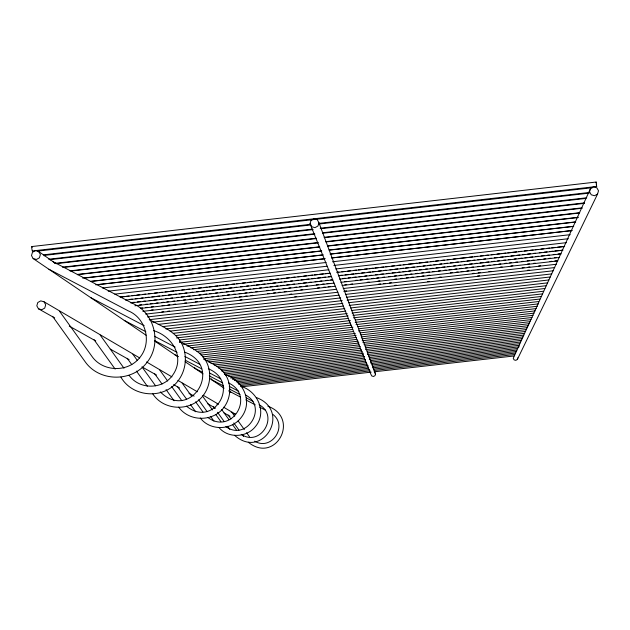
<?xml version="1.0" encoding="UTF-8"?>
<svg xmlns="http://www.w3.org/2000/svg" width="630" height="630" viewBox="0 0 630 630"><rect width="100%" height="100%" fill="white"/><g stroke="black" fill="none" stroke-linecap="round" stroke-linejoin="round"><path stroke-width="0.94" d="M596.137 182.881L596.145 182.046L31.862 246.55L31.791 248.551L32.327 250.976L596.673 186.488L596.145 182.046M50.195 260.08L50.329 259.599L313.157 229.58M194.757 367.314L194.544 368.117L202.348 372.212M44.226 255.867L44.36 255.386L310.897 224.934M38.068 251.527L38.209 251.039L592.61 187.685M211.593 378.819L211.389 379.551L223.532 385.93M517.309 359.517L597.563 194.064L598.5 190.772L596.823 187.787L593.507 186.842L590.499 188.504L513.245 358.352L514.096 359.88L515.773 360.36L517.309 359.517L517.789 357.84M590.499 188.504L589.562 191.796L591.239 194.788L594.555 195.725L597.563 194.064M375.511 373.944L375.023 375.622L373.495 376.472L371.818 375.992L370.975 374.464L310.023 223.737L310.976 220.453L313.984 218.791L317.276 219.728L318.93 222.721L375.511 373.944L374.661 372.425M32.327 250.976L32.477 250.48M318.93 222.721L317.977 226.005L314.976 227.658L311.677 226.721L310.023 223.737M231.194 412.587L231.856 412.256L234.699 416.194M216.909 404.271L217.633 403.917M43.565 254.835L310.519 224.335M319.315 223.335L589.207 192.496M318.709 224.044L589.144 193.142M48.723 259.229L312.354 229.115M320.166 228.225L586.719 197.781M320.977 228.682L585.758 198.442M54.684 263.379L314.606 233.698M322.426 232.801L584.301 202.899M56.109 263.686L314.882 234.132M322.694 233.242L584.404 203.364M62.409 267.175L316.323 238.195M324.143 237.297L581.962 207.868M63.677 267.427L316.559 238.557M324.371 237.667L582.136 208.239M69.969 270.861L317.993 242.55M325.805 241.66L579.687 212.688M71.08 271.05L318.182 242.849M325.993 241.959L578.962 213.09M77.364 274.428L319.607 246.787M327.427 245.897L578.458 217.255M77.348 274.68L319.757 247.023M327.576 246.125L577.797 217.578M82.664 278.106L321.174 250.898M328.994 250.008L575.332 221.91M84.436 278.09L321.78 251.016M329.592 250.126L575.726 222.051M90.72 281.35L323.198 254.835M330.033 254.055L573.253 226.32M91.382 281.397L322.78 255.008M330.592 254.118L573.709 226.391M95.705 284.823L325.167 258.662M332.002 257.883L572.213 230.493M98.193 284.61L324.718 258.78M331.553 258.001L571.749 230.611M102.509 287.981L326.127 262.489M332.475 261.781L570.245 234.667M108.21 291.155L327.033 266.222M333.876 265.443L568.331 238.723M114.778 294.131L328.884 269.734M335.727 268.955L566.465 242.668M120.259 296.998L124.165 296.549M126.118 296.328L129.048 295.998M131.969 295.659L134.899 295.328M136.852 295.108L139.781 294.769M142.711 294.438L145.64 294.108M148.57 293.769L151.499 293.438M154.429 293.1L157.35 292.769M159.303 292.548L162.233 292.218M165.162 291.879L168.092 291.548M170.045 291.328L173.951 290.879M175.904 290.658L178.833 290.32M181.755 289.989L184.685 289.658M186.637 289.43L189.567 289.099M192.496 288.768L195.426 288.43M198.355 288.099L201.285 287.768M204.207 287.43L207.136 287.099M209.089 286.878L212.995 286.43M214.948 286.209L217.878 285.878M219.831 285.65L223.737 285.209M225.69 284.988L228.611 284.65M231.541 284.319L234.47 283.988M236.423 283.76L239.353 283.429M242.282 283.098L245.212 282.76M248.141 282.429L251.071 282.09M253.992 281.76L256.922 281.429M258.875 281.208L262.781 280.76M264.734 280.539L267.663 280.2M269.616 279.98L273.522 279.539M275.475 279.31L278.397 278.98M281.327 278.649L284.256 278.31M286.209 278.09L289.139 277.759M292.068 277.42L294.998 277.09M297.927 276.759L300.849 276.42M303.778 276.09L306.708 275.759M308.661 275.53L312.567 275.089M314.52 274.869L317.449 274.53M319.402 274.31L323.308 273.869M325.253 273.641L328.183 273.31M336.971 272.31L338.924 272.089M341.854 271.75L344.783 271.42M347.713 271.081L350.634 270.75M353.564 270.42L356.493 270.081M358.446 269.861L362.352 269.419M364.305 269.191L367.235 268.86M369.188 268.64L373.086 268.191M375.039 267.97L377.968 267.64M380.898 267.301L383.827 266.97M385.78 266.75L388.71 266.411M391.639 266.08L394.569 265.75M397.491 265.411L400.42 265.08M403.35 264.75L406.279 264.411M408.232 264.19L417.021 263.19M418.974 262.97L422.872 262.521M424.825 262.3L427.754 261.97M430.684 261.631L433.613 261.3M435.566 261.08L438.496 260.741M441.425 260.411L444.347 260.072M447.276 259.741L450.206 259.41M453.135 259.072L456.065 258.741M458.018 258.52L466.806 257.52M468.752 257.292L472.658 256.851M474.61 256.63L477.54 256.292M480.469 255.961L483.399 255.63M485.352 255.402L488.281 255.071M491.211 254.74L494.133 254.402M497.062 254.071L499.992 253.74M501.945 253.512L505.851 253.071M507.804 252.85L516.592 251.85M518.537 251.622L521.467 251.291M524.396 250.96L527.326 250.622M530.255 250.291L533.185 249.952M535.138 249.732L538.067 249.401M540.989 249.063L543.918 248.732M546.848 248.401L549.777 248.062M551.73 247.842L555.636 247.401M557.589 247.173L564.425 246.401M120.212 297.139L330.222 273.215M337.058 272.436L564.653 246.511M129.378 299.439L132.308 299.108M135.237 298.777L137.19 298.549M141.096 298.108L143.049 297.888M145.971 297.549L148.9 297.218M151.83 296.887L154.76 296.549M156.713 296.328L159.634 295.998M162.564 295.659L165.493 295.328M168.423 294.998L171.352 294.659M173.297 294.438L176.227 294.108M179.156 293.769L182.086 293.438M185.015 293.107L186.96 292.879M190.866 292.438L192.819 292.218M196.725 291.769L198.678 291.548M201.6 291.217L204.53 290.879M206.482 290.658L209.412 290.328M212.341 289.989L215.263 289.658M218.193 289.327L221.122 288.989M223.075 288.768L226.005 288.438M228.926 288.107L231.856 287.768M234.785 287.438L236.738 287.217M240.644 286.768L242.597 286.548M246.495 286.099L248.448 285.878M251.378 285.548L254.307 285.217M256.26 284.988L259.182 284.658M262.111 284.327L265.041 283.988M267.97 283.657L270.9 283.327M272.845 283.098L275.775 282.768M278.704 282.437L281.634 282.098M284.563 281.767L286.508 281.547M290.414 281.098L292.367 280.878M296.273 280.437L298.226 280.208M301.148 279.877L304.077 279.547M306.03 279.318L308.96 278.988M311.889 278.657L314.811 278.318M317.74 277.988L320.67 277.657M322.623 277.428L325.552 277.098M328.474 276.767L331.404 276.428M340.192 275.428L342.145 275.208M345.067 274.877L347.996 274.538M350.926 274.207L353.855 273.877M355.808 273.656L358.73 273.318M361.659 272.987L364.589 272.656M367.518 272.317L370.448 271.987M372.393 271.766L375.322 271.428M378.252 271.097L381.182 270.766M384.111 270.427L386.056 270.207M389.962 269.766L391.915 269.538M394.845 269.207L397.774 268.876M400.696 268.537L403.625 268.207M405.578 267.986L408.508 267.648M411.437 267.317L414.359 266.986M417.288 266.648L420.218 266.317M423.147 265.986L425.1 265.758M428.022 265.427L430.952 265.096M433.881 264.757L435.834 264.537M439.74 264.096L441.693 263.868M444.615 263.537L447.544 263.206M450.474 262.868L453.403 262.537M455.356 262.316L458.278 261.978M461.207 261.647L464.137 261.316M467.066 260.977L469.996 260.647M472.917 260.316L474.87 260.095M477.8 259.757L480.729 259.426M483.659 259.087L485.604 258.867M489.51 258.426L491.463 258.205M494.392 257.867L497.322 257.536M500.244 257.205L503.173 256.867M505.126 256.646L508.056 256.315M510.985 255.977L513.907 255.646M516.836 255.315L519.766 254.977M522.695 254.646L524.648 254.425M527.57 254.087L530.499 253.756M533.429 253.425L535.382 253.197M539.288 252.756L541.241 252.535M544.163 252.197L547.092 251.866M550.022 251.535L552.951 251.197M554.904 250.976L558.802 250.535M560.755 250.307L562.708 250.086M125.528 300.061L331.522 276.601M338.349 275.822L562.889 250.244M131.568 302.589L134.497 302.258M137.427 301.92L140.356 301.589M143.286 301.25L145.239 301.03M149.137 300.589L151.09 300.368M154.019 300.03L156.949 299.699M159.878 299.368L161.831 299.14M165.729 298.699L167.682 298.478M170.612 298.14L172.565 297.919M176.471 297.478L178.424 297.25M181.353 296.919L184.275 296.588M187.204 296.25L190.134 295.919M193.064 295.588L195.016 295.36M198.922 294.919L200.868 294.698M203.797 294.36L206.727 294.029M209.656 293.698L211.609 293.478M215.515 293.029L217.46 292.808M220.39 292.47L222.343 292.249M226.249 291.808L228.202 291.588M231.131 291.249L234.061 290.918M236.982 290.587L239.912 290.249M242.841 289.918L244.794 289.698M248.7 289.249L250.653 289.028M253.575 288.697L256.505 288.359M259.434 288.028L261.387 287.808M265.293 287.359L267.246 287.138M270.168 286.808L272.121 286.579M276.027 286.138L277.98 285.918M280.909 285.579L283.839 285.248M286.768 284.918L289.69 284.579M292.619 284.248L294.572 284.028M298.478 283.579L300.431 283.358M303.361 283.027L306.282 282.689M309.212 282.358L311.165 282.138M315.071 281.689L317.024 281.468M319.953 281.137L321.906 280.917M325.805 280.468L327.757 280.248M330.687 279.917L332.64 279.689M342.397 278.578L345.327 278.247M348.256 277.917L350.209 277.688M353.139 277.357L356.068 277.027M358.99 276.688L360.943 276.468M364.849 276.027L366.802 275.798M369.731 275.468L371.684 275.247M375.59 274.798L377.535 274.578M380.465 274.247L383.394 273.908M386.324 273.577L389.253 273.247M392.183 272.908L395.105 272.577M398.034 272.247L399.987 272.026M402.916 271.688L405.846 271.357M408.776 271.026L410.728 270.798M414.627 270.357L416.58 270.136M419.509 269.798L421.462 269.577M425.368 269.136L427.321 268.908M430.243 268.577L433.172 268.246M436.102 267.907L439.031 267.577M441.961 267.246L444.89 266.907M447.812 266.577L449.765 266.356M453.671 265.907L455.624 265.687M458.553 265.356L460.506 265.128M464.404 264.687L466.358 264.466M469.287 264.127L472.216 263.797M475.146 263.466L477.099 263.245M480.028 262.907L482.95 262.576M485.88 262.245L488.809 261.907M491.739 261.576L494.668 261.237M497.598 260.907L499.543 260.686M503.449 260.237L505.402 260.017M508.331 259.686L510.284 259.466M514.19 259.017L516.143 258.796M519.065 258.465L521.994 258.127M524.924 257.796L526.877 257.575M529.806 257.237L532.736 256.906M535.658 256.575L538.587 256.237M541.516 255.906L544.446 255.575M547.375 255.237L549.328 255.016M553.227 254.575L555.18 254.347M558.109 254.016L560.062 253.795M130.741 302.904L332.782 279.901M339.617 279.121L561.173 253.89M139.521 304.991L141.474 304.77M145.38 304.329L147.333 304.101M150.263 303.77L152.216 303.55M156.122 303.101L158.075 302.88M161.981 302.439L163.934 302.211M166.863 301.88L168.816 301.66M172.722 301.211L174.675 300.99M177.605 300.66L179.558 300.431M183.464 299.99L185.417 299.77M189.323 299.321L191.276 299.1M195.182 298.659L197.135 298.431M200.064 298.1L202.017 297.88M205.923 297.431L207.876 297.21M211.782 296.769L213.735 296.541M216.665 296.21L218.618 295.99M222.524 295.541L224.477 295.32M227.406 294.99L229.359 294.761M233.265 294.32L235.218 294.1M239.124 293.651L241.077 293.43M244.983 292.989L246.936 292.761M249.866 292.43L251.819 292.21M255.725 291.761L257.678 291.54M266.466 290.54L268.419 290.32M272.317 289.871L274.27 289.65M277.2 289.32L279.153 289.091M283.059 288.65L285.012 288.43M288.918 287.981L290.871 287.76M294.777 287.319L296.73 287.091M299.659 286.76L301.613 286.54M305.518 286.091L307.471 285.87M316.26 284.87L318.213 284.65M322.119 284.201L324.072 283.98M327.002 283.65L328.954 283.429M344.579 281.649L346.531 281.421M355.32 280.421L357.273 280.2M360.202 279.87L362.155 279.649M366.061 279.2L368.014 278.98M371.92 278.531L373.873 278.31M376.803 277.98L378.756 277.759M382.662 277.31L384.615 277.09M388.521 276.641L390.474 276.42M394.38 275.979L396.333 275.751M399.262 275.42L401.216 275.2M405.122 274.751L407.074 274.53M410.004 274.2L411.957 273.979M415.863 273.53L417.816 273.31M421.722 272.861L423.675 272.64M426.605 272.31L429.534 271.971M432.463 271.64L434.416 271.42M438.322 270.971L440.276 270.75M444.181 270.309L446.134 270.081M449.064 269.75L451.017 269.53M454.923 269.081L456.876 268.86M459.805 268.53L461.758 268.309M465.665 267.86L467.617 267.64M471.523 267.191L473.476 266.97M477.383 266.529L479.335 266.301M482.265 265.97L484.218 265.75M488.124 265.301L490.077 265.08M493.983 264.639L495.936 264.411M498.865 264.08L500.819 263.86M504.724 263.411L506.677 263.19M509.607 262.86L511.56 262.639M515.466 262.19L517.419 261.97M521.325 261.521L523.278 261.3M527.184 260.859L529.137 260.631M532.067 260.3L534.019 260.08M537.926 259.631L539.878 259.41M543.784 258.969L545.737 258.741M548.667 258.41L550.62 258.19M554.526 257.741L556.479 257.52M134.875 305.786L334.01 283.114M340.846 282.334L559.495 257.442M140.537 308.101L142.49 307.881M145.42 307.55L147.381 307.33M151.287 306.881L153.24 306.66M162.036 305.66L163.989 305.432M167.903 304.991L169.856 304.77M173.762 304.322L175.715 304.101M184.511 303.101L186.464 302.88M195.261 301.872L197.214 301.652M217.736 299.321L219.697 299.092M223.603 298.651L225.556 298.431M234.352 297.423L236.305 297.202M239.243 296.872L241.195 296.643M245.101 296.202L247.055 295.982M250.968 295.533L252.921 295.312M267.577 293.643L269.538 293.423M273.444 292.974L275.397 292.753M278.326 292.422L280.287 292.194M284.193 291.753L286.146 291.532M294.942 290.532L296.895 290.304M300.809 289.863L302.762 289.642M317.418 287.973L319.371 287.745M323.284 287.304L325.238 287.083M328.167 286.745L330.12 286.524M344.783 284.855L346.736 284.634M350.642 284.185L352.603 283.965M367.259 282.295L369.211 282.075M378.008 281.075L379.961 280.854M394.624 279.184L396.577 278.956M400.483 278.515L402.436 278.295M406.35 277.846L408.303 277.625M411.233 277.294L413.193 277.066M417.099 276.625L419.052 276.405M421.982 276.066L423.943 275.845M427.849 275.397L429.802 275.176M450.324 272.845L452.277 272.617M456.191 272.176L458.144 271.955M461.073 271.617L463.026 271.396M466.94 270.947L468.893 270.727M471.823 270.396L473.776 270.175M477.69 269.727L479.643 269.506M500.165 267.167L502.118 266.947M510.914 265.947L512.867 265.726M527.53 264.057L529.484 263.828M533.389 263.387L535.342 263.167M550.006 261.497L551.959 261.269M554.888 260.938L556.841 260.718M140.868 308.369L335.207 286.248M342.043 285.469L557.865 260.899M151.184 310.039L153.137 309.818M190.228 305.597L192.181 305.377M200.97 304.377L202.923 304.156M240.014 299.935L241.967 299.707M289.792 294.265L291.745 294.045M378.622 284.154L380.575 283.933M383.505 283.602L385.458 283.382M389.364 282.933L391.309 282.712M428.408 278.491L430.361 278.271M439.141 277.271L441.094 277.05M472.327 273.491L474.28 273.27M478.186 272.822L480.139 272.601M488.927 271.601L490.88 271.38M522.112 267.829L524.066 267.6M527.971 267.159L529.924 266.939M538.705 265.939L540.658 265.718M142.86 311.322L336.373 289.304M343.216 288.524L556.266 264.277M161.808 311.905L163.761 311.685M167.674 311.236L169.627 311.015M211.664 306.235L213.617 306.007M294.745 296.777L296.706 296.557M344.602 291.107L346.555 290.879M394.451 285.429L396.412 285.209M427.691 281.649L429.644 281.429M477.54 275.979L479.493 275.751M527.397 270.301L529.35 270.081M145.695 314.11L338.003 292.225M343.862 291.556L554.723 267.569M147.507 316.929L339.113 295.131M345.957 294.352L553.203 270.774M149.192 319.693L340.688 297.911M346.555 297.25L551.722 273.908M152.751 322.182L342.24 300.628M347.122 300.077L550.281 276.972M158.185 324.379L342.783 303.392M348.65 302.723L548.872 279.956M162.564 326.639L343.311 306.086M349.17 305.424L547.494 282.87M165.903 328.947L344.783 308.613M350.65 307.952L546.147 285.721M170.092 331.104L345.752 311.133M351.611 310.472L544.84 288.509M173.289 333.309L347.185 313.551M352.068 312.992L543.548 291.233M175.392 335.585L348.114 315.961M352.989 315.409L542.296 293.895M176.502 337.916L348.524 318.378M353.406 317.819L541.068 296.502M179.463 339.987L350.382 320.575M355.265 320.016L539.863 299.045M179.432 342.35L350.272 322.946M355.155 322.387L538.689 301.542M183.243 344.216L351.123 325.151M356.005 324.6L538.516 303.873M187.008 346.043L352.926 327.206M357.808 326.655L537.39 306.259M190.717 347.831L352.761 329.435M358.62 328.773L536.288 308.598M193.394 349.697L353.556 331.514M358.439 330.955L535.201 310.889M197.001 351.406L355.312 333.435M360.195 332.884L534.138 313.134M199.576 353.186L356.068 335.428M360.959 334.877L533.098 315.339M201.08 355.052L356.336 337.436M361.218 336.885L532.09 317.488M202.592 356.879L357.06 339.349M361.951 338.798L531.09 319.607M204.01 358.675L358.273 341.169M362.179 340.728L530.113 321.678M205.427 360.431L358.974 343.011M362.888 342.57L529.153 323.71M208.711 361.943L359.179 344.87M364.069 344.319L528.216 325.702M210.979 363.526L360.352 346.587M365.235 346.035L527.294 327.655M214.184 364.975L360.533 348.382M365.408 347.823L526.397 329.569M216.366 366.502L361.675 350.028M365.573 349.587L525.507 331.451M218.563 367.999L362.305 351.705M367.195 351.146L524.625 333.301M220.681 369.471L363.423 353.288M367.337 352.847L523.774 335.113M221.776 371.031L363.557 354.958M367.463 354.517L522.931 336.892M223.823 372.448L364.652 356.486M368.566 356.044L522.105 338.641M224.808 373.96L364.282 358.155M369.156 357.604L521.301 340.357M225.808 375.441L365.353 359.628M369.251 359.187L520.506 342.043M228.721 376.677L365.432 361.187M370.322 360.628L519.726 343.697M230.635 378L366.487 362.604M370.393 362.163L518.955 345.327M232.47 379.299L367.046 364.053M370.952 363.612L519.183 346.815M234.321 380.575L368.077 365.424M371.983 364.983L517.458 348.5M236.148 381.835L368.125 366.88M373.015 366.329L516.726 350.044M237.896 383.072L368.66 368.259M372.566 367.818L516.017 351.564M238.683 384.394L369.66 369.558M373.574 369.117L515.301 353.06M240.376 385.591L370.18 370.889M374.078 370.448L514.615 354.532M242.093 386.765L371.164 372.149M374.102 371.81L513.923 355.981M55.566 263.442L38.745 251.559L35.469 250.622L32.469 252.276L31.5 255.559L33.13 258.544L146.097 335.239M33.13 258.544L36.406 259.481L39.407 257.827L40.375 254.544L38.745 251.559M139.765 357.99L44.069 301.809L40.792 300.872L37.784 302.526L36.816 305.818L38.454 308.802L54.7 317.922M38.454 308.802L41.73 309.747L44.73 308.094L45.699 304.802L44.069 301.809M229.8 392.065L231.478 392.545M233.793 413.69L235.47 414.17L223.611 407.208M52.936 261.623L132.505 303.337C155.027 312.85 162.241 344.161 146.656 362.849C131.757 382.205 99.508 381.93 85.286 361.935L52.558 316.323M149.656 319.851C162.32 326.56 177.794 332.191 183.188 346.862C187.409 358.305 185.346 371.448 177.888 381.095C163.682 399.751 132.394 397.42 120.881 377.079M48.896 269.231L128.237 310.842C146.097 318.063 152.216 342.657 139.884 357.43C128.197 372.621 102.934 372.141 91.941 356.383L59.551 311.275M179.44 341.515C190.386 347.091 203.183 352.398 207.766 364.88C211.585 375.204 209.727 387.064 203.002 395.766C190.583 412.02 163.296 410.823 152.484 393.419M90.657 297.58L144.175 325.663M153.673 330.64C173.171 336.688 185.787 358.478 171.848 376.26C161.43 389.82 138.899 389.371 129.103 375.322M203.608 359.155C213.208 363.896 223.996 368.889 227.966 379.677C231.438 389.088 229.761 399.892 223.634 407.823C212.72 422.021 189.087 421.777 178.66 407.13M124.244 320.386L145.829 331.711M154.468 336.247L175.187 347.122M184.685 352.107C224.453 367.14 190.323 421.856 160.272 391.899M224.367 374.196C242.755 379.662 254 401.712 240.888 417.895C231.115 430.597 209.924 430.873 200.245 417.95M154.46 340.499L177.054 352.359M184.873 356.462L199.655 364.219M208.341 368.778C241.274 382.386 213.798 428.888 186.464 406.13M240.55 386.206C257.363 390.86 267.459 412.091 255.528 426.447C246.913 437.582 228.375 438.63 219.169 427.754M174.943 354.808L178.392 356.619M185.291 360.242L201.687 368.841M209.451 372.921L220.665 378.811M256.355 397.53C291.989 410.894 262.93 460.672 234.581 435.306M267.844 406.185C300.738 418.186 275.405 464.467 248.322 442.228M209.294 375.858L222.303 382.693M229.249 386.332L238.794 391.348M229.611 389.12L240.022 394.585M246.102 397.774L253.039 401.42M228.595 390.844L240.629 397.16M245.787 399.869L255.244 404.83M259.544 407.09L265.561 410.248M69.245 326.08L95.76 340.956M110.297 349.114L129.119 359.675M156.492 375.031L141.947 366.873L155.571 385.82M173.596 384.631L179.581 387.986M188.992 393.262L194.127 396.144M207.813 403.822L215.507 408.145M224.059 412.941L230.052 416.296M146.546 361.966L171.951 376.882M177.88 380.363L197.355 391.797M203.285 395.278L218.531 404.232M228.43 382.882C255.843 395.577 232.021 435.527 207.837 417.469M245.472 394.963C268.593 406.767 246.637 442 225.808 426.557M259.024 404.688C279.673 415.501 260.521 447.442 241.251 434.369M254.662 441.15C271.302 451.379 288.327 426.203 272.837 414.367M155.035 341.302L177.794 356.753M185.102 361.722L202.986 373.858M209.483 378.276L224.115 388.206M238.101 420.919L244.345 429.581M246.614 432.731L249.448 436.669M228.084 414.981L230.95 418.966M233.817 422.943L238.983 430.109M242.424 434.889L243.566 436.48M221.618 409.461L229.036 419.745M232.454 424.502L236.447 430.038M213.586 406.838L214.704 408.39M217.507 412.272L224.217 421.596M227.572 426.258L229.808 429.369M202.372 395.876L212.491 409.925M215.862 414.603L220.917 421.627M198.607 399.822L207.128 411.658M210.53 416.391L213.94 421.131M182.188 383.142L191.717 396.388M195.647 401.845L202.939 411.973M177.479 386.544L186.551 399.144M190.52 404.657L195.623 411.752M159.721 369.983L167.659 381.008M171.628 386.521L181.826 400.704M154.602 373.684L162.052 384.04M166.06 389.608L174.077 400.759M132.867 354.241L137.411 360.557M127.244 358.305L131.835 364.691M136.419 371.078L147.326 386.237M100.186 335.089L124 368.227M93.949 339.594L115.148 369.101M31.862 246.55L32.146 247.346M596.673 186.488L596.287 184.527M38.209 251.039L38.485 251.819"/></g></svg>
